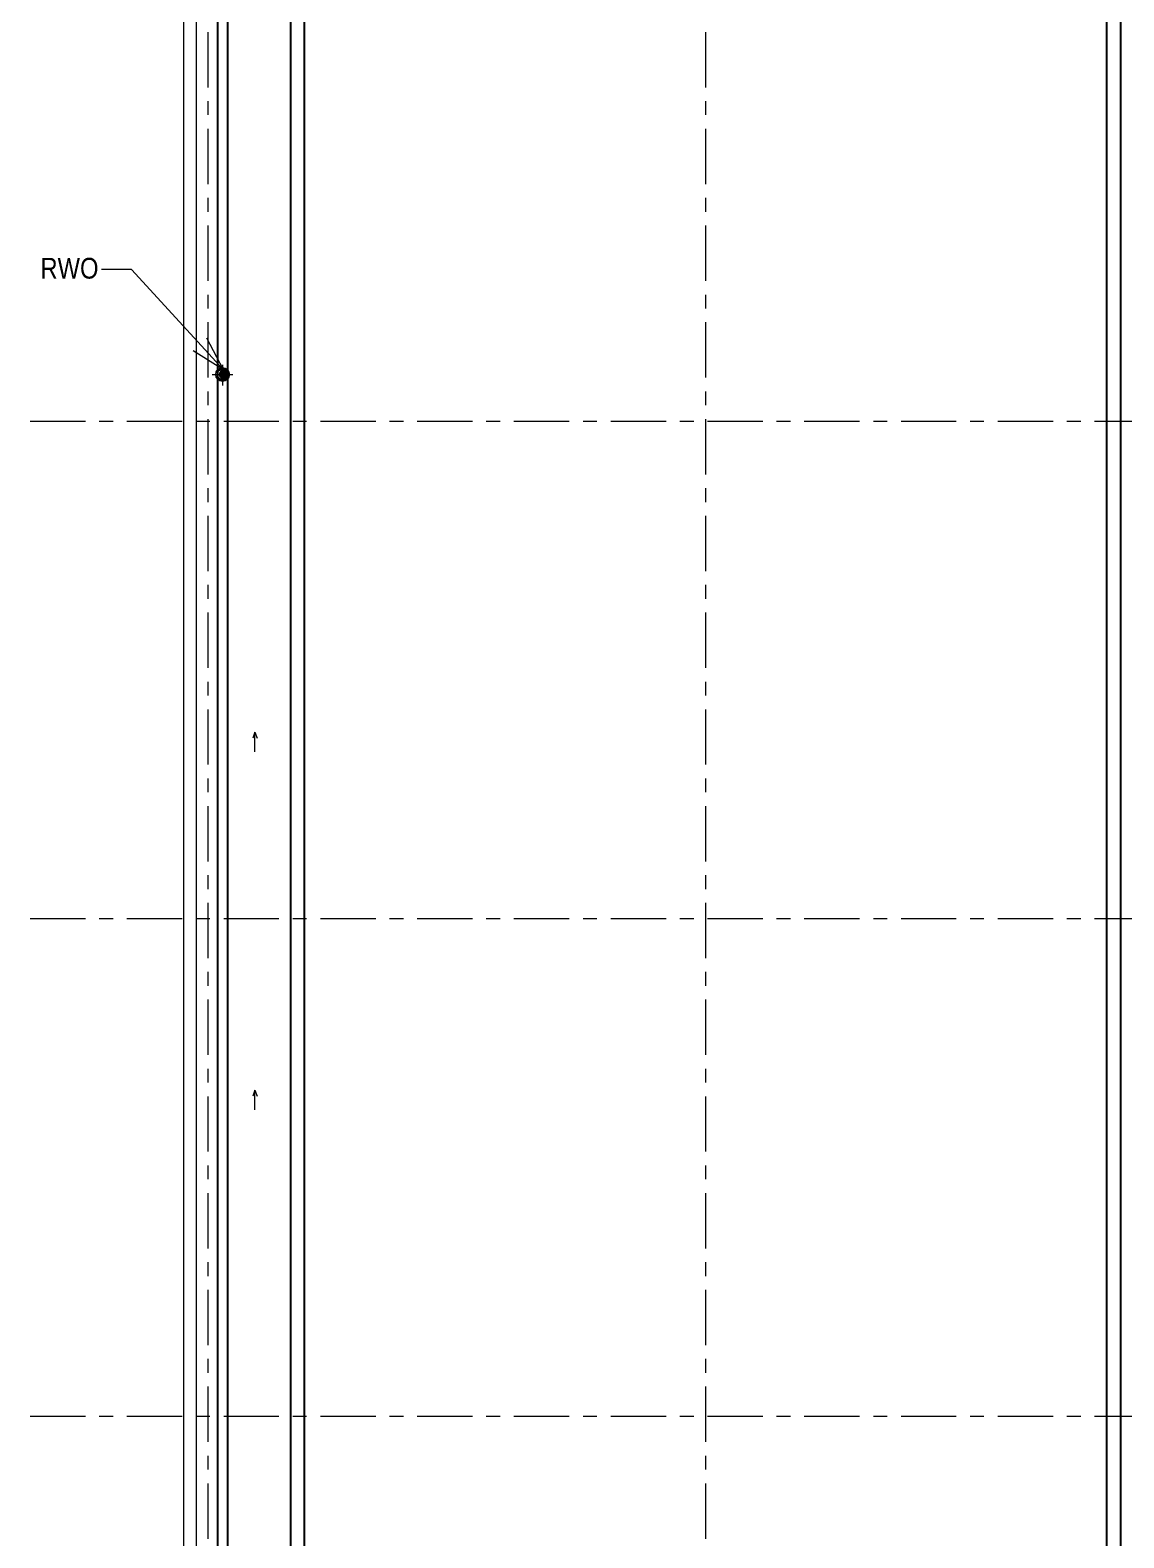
# Model space of a CAD drawing. Header units: millimetres. Extents: x 401980 to 1130603, y 21610 to 442280.
# Drawn here: x 910592 to 926416, y 146361 to 168176 of the extents above; entities that cross this region are included whole.
import ezdxf

# ---------------------------------------------------------------- set-up
doc = ezdxf.new("R2010")
doc.units = ezdxf.units.MM
doc.header["$LTSCALE"] = 100
doc.linetypes.add('IDA - Grid Line', pattern=[14, 8, -2, 2, -2])
doc.linetypes.add('IDA - Hidden 2-1', pattern=[750, 500, -250])
for name, color, linetype, lineweight in [('A-_ANOTTEXT_T', 8, 'Continuous', 9), ('A-_DETA----_E-2', 8, 'Continuous', 9), ('A-_DETA----_E-4', 8, 'IDA - Hidden 2-1', 9), ('A-_FLOR----_E', 8, 'Continuous', 9), ('A-_GENM----_M-9', 8, 'Continuous', 9), ('A-_WALL----_E', 8, 'Continuous', 9), ('M-_SANIFIXR_E', 8, 'Continuous', 9), ('M-_WATR----_E', 8, 'Continuous', 9), ('M-_WATR----_E-1', 8, 'Continuous', 9), ('S-_ANOTGRID_E-1', 8, 'IDA - Grid Line', 9)]:
    doc.layers.add(name, color=color, linetype=linetype, lineweight=lineweight)
doc.layers.add('E-P-Iso-DB', color=1, linetype='Continuous')
doc.styles.add('Arial Narrow_1', font='ARIALN.TTF', dxfattribs={"height": 90})

# ---------------------------------------------------------------- blocks, each defined once
blk = doc.blocks.new('Archi 3')
at = {"color": 8}
for p, q in [((913301, 184202), (913301, 104852)), ((913451, 104852), (913451, 184202)), ((914362, 122120), (914362, 171966)), ((926366, 171966), (926366, 122120)), ((914562, 122320), (914562, 171766)), ((926166, 171766), (926166, 122320))]:
    blk.add_line(p, q, dxfattribs=at)
at = {"layer": 'A-_ANOTTEXT_T', "color": 8}
for p, q in [((912060, 164712), (911625, 164712)), ((913389, 163260), (912060, 164712)), ((913389, 163260), (912060, 164712)), ((913389, 163260), (913150, 163719)), ((913389, 163260), (913150, 163719)), ((913389, 163260), (912952, 163538)), ((913389, 163260), (912952, 163538))]:
    blk.add_line(p, q, dxfattribs=at)
at = {"layer": 'A-_DETA----_E-2', "color": 8}
blk.add_circle((913376, 163195), 100, dxfattribs=at)
blk.add_circle((913376, 163195), 100, dxfattribs=at)
at = {"layer": 'A-_DETA----_E-4', "color": 8}
blk.add_circle((913376, 163196), 75, dxfattribs=at)
blk.add_circle((913376, 163196), 75, dxfattribs=at)
at = {"layer": 'A-_FLOR----_E', "color": 8}
for p, q in [((913307, 163120), (913307, 163270)), ((913307, 163270), (913457, 163270)), ((913307, 163120), (913307, 163270)), ((913307, 163270), (913457, 163270)), ((913457, 163120), (913307, 163120)), ((913457, 163120), (913307, 163120))]:
    blk.add_line(p, q, dxfattribs=at)
at = {"layer": 'A-_GENM----_M-9', "color": 8}
for p, q in [((913844, 158021), (913812, 157934)), ((913844, 158021), (913812, 157934)), ((913844, 158021), (913876, 157934)), ((913844, 157736), (913844, 158021)), ((913844, 158021), (913876, 157934)), ((913844, 157736), (913844, 158021)), ((913844, 152841), (913812, 152754)), ((913844, 152841), (913812, 152754)), ((913844, 152841), (913876, 152754)), ((913844, 152556), (913844, 152841)), ((913844, 152841), (913876, 152754)), ((913844, 152556), (913844, 152841))]:
    blk.add_line(p, q, dxfattribs=at)
at = {"layer": 'A-_WALL----_E', "color": 8}
for p, q in [((912814, 104646), (912814, 184396)), ((912994, 184246), (912994, 104796))]:
    blk.add_line(p, q, dxfattribs=at)
at = {"layer": 'M-_SANIFIXR_E', "color": 8}
for p, q in [((913307, 163120), (913307, 163270)), ((913307, 163270), (913457, 163270)), ((913307, 163120), (913307, 163270)), ((913307, 163270), (913457, 163270)), ((913369, 163249), (913369, 163263)), ((913369, 163263), (913394, 163263)), ((913369, 163249), (913369, 163263)), ((913369, 163263), (913394, 163263)), ((913394, 163263), (913394, 163249)), ((913394, 163263), (913394, 163249)), ((913457, 163120), (913307, 163120)), ((913457, 163120), (913307, 163120))]:
    blk.add_line(p, q, dxfattribs=at)
for centre in [(913337, 163195), (913337, 163195), (913338, 163207), (913338, 163207), (913338, 163184), (913338, 163184), (913343, 163218), (913343, 163218), (913349, 163195), (913349, 163195), (913350, 163227), (913350, 163227), (913352, 163208), (913352, 163208), (913352, 163183), (913352, 163183), (913359, 163234), (913359, 163234), (913359, 163218), (913359, 163218), (913362, 163195), (913362, 163195), (913368, 163210), (913368, 163210), (913368, 163181), (913368, 163181), (913369, 163225), (913369, 163225), (913370, 163239), (913370, 163239), (913376, 163201), (913376, 163201), (913376, 163190), (913376, 163190), (913382, 163240), (913382, 163240), (913382, 163228), (913382, 163228), (913382, 163215), (913382, 163215), (913382, 163175), (913382, 163175), (913387, 163201), (913387, 163201), (913387, 163190), (913387, 163190), (913393, 163239), (913393, 163239), (913394, 163225), (913394, 163225), (913396, 163210), (913396, 163210), (913396, 163181), (913396, 163181), (913402, 163195), (913402, 163195), (913405, 163234), (913405, 163234), (913405, 163218), (913405, 163218), (913412, 163208), (913412, 163208), (913412, 163183), (913412, 163183), (913414, 163227), (913414, 163227), (913414, 163195), (913414, 163195), (913421, 163218), (913421, 163218), (913425, 163207), (913425, 163207), (913425, 163184), (913425, 163184), (913427, 163195), (913427, 163195), (913343, 163173), (913343, 163173), (913350, 163164), (913350, 163164), (913359, 163172), (913359, 163172), (913359, 163157), (913359, 163157), (913369, 163165), (913369, 163165), (913370, 163152), (913370, 163152), (913382, 163163), (913382, 163163), (913382, 163150), (913382, 163150), (913393, 163152), (913393, 163152), (913394, 163165), (913394, 163165), (913405, 163172), (913405, 163172), (913405, 163157), (913405, 163157), (913414, 163164), (913414, 163164), (913421, 163173), (913421, 163173)]:
    blk.add_circle(centre, 5, dxfattribs=at)
for centre, radius, start, end in [((913382, 163195), 55, 103.1366, 256.95), ((913382, 163195), 55, 103.1366, 256.95), ((913382, 163195), 55, 283.05, 76.8634), ((913382, 163195), 55, 283.05, 76.8634), ((913382, 163140), 12.5, 173.475, 6.525), ((913382, 163140), 12.5, 173.475, 6.525)]:
    blk.add_arc(centre, radius, start, end, dxfattribs=at)
at = {"layer": 'M-_WATR----_E', "color": 8}
for p, q in [((913226, 163192), (913526, 163192)), ((913226, 163192), (913526, 163192)), ((913376, 163334), (913376, 163034)), ((913376, 163334), (913376, 163034))]:
    blk.add_line(p, q, dxfattribs=at)
at = {"layer": 'M-_WATR----_E-1', "color": 8}
for start, end in [(0, 180), (0, 180), (180, 0), (180, 0)]:
    blk.add_arc((913376, 163192), 84.1, start, end, dxfattribs=at)
at = {"layer": 'S-_ANOTGRID_E-1', "color": 8}
for p, q in [((913164, 203149), (913164, 100314)), ((920364, 203149), (920364, 100314)), ((910592, 162521), (957417, 162521)), ((910592, 155321), (957417, 155321)), ((910592, 148121), (957417, 148121))]:
    blk.add_line(p, q, dxfattribs=at)
at = {"layer": 'A-_ANOTTEXT_T', "color": 8, "style": 'Arial Narrow_1'}
blk.add_text('RWO', height=300, dxfattribs=at).set_placement((910741, 164582))
blk.add_text('RWO', height=300, dxfattribs=at).set_placement((910741, 164582))

msp = doc.modelspace()

# ---------------------------------------------------------------- block references
at = {"layer": 'E-P-Iso-DB', "color": 8}
msp.add_blockref('Archi 3', (0, 0), dxfattribs=at)

doc.saveas('drawing.dxf')
